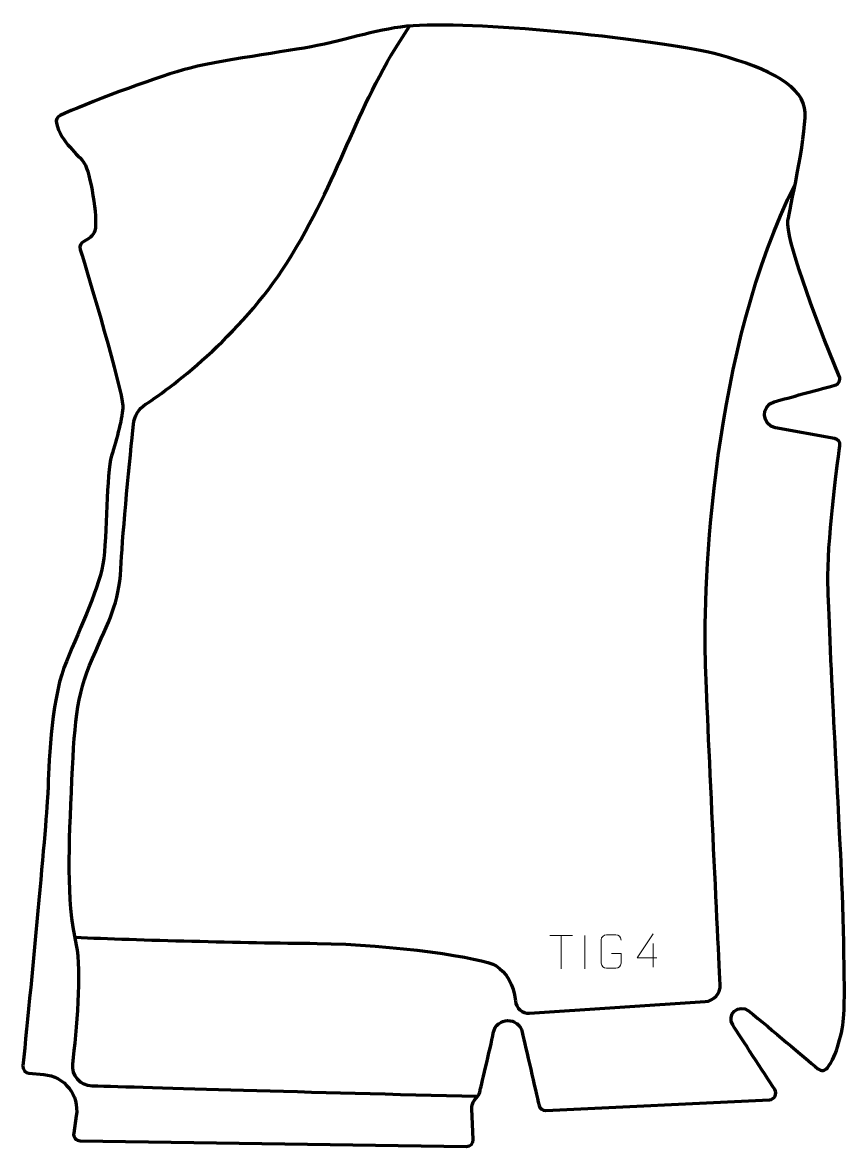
# Model space of a CAD drawing. Header units: millimetres. Extents: x -307 to 308, y -420 to 421.
import ezdxf

# ---------------------------------------------------------------- set-up
doc = ezdxf.new("R2010")
doc.units = ezdxf.units.MM
doc.header["$MEASUREMENT"] = 0
for name, color, linetype in [('layer 1', 7, 'Continuous'), ('layer 2', 7, 'Continuous'), ('layer 3', 7, 'Continuous')]:
    doc.layers.add(name, color=color, linetype=linetype)

msp = doc.modelspace()

# ---------------------------------------------------------------- linework, layer by layer
at = {"layer": 'layer 1', "color": 250, "lineweight": 9}
for points, knots in [([(167.0215, -278.3845), (167.0215, -278.3845), (152.1998, -278.3845), (152.1998, -278.3845), (152.1998, -278.3845), (152.1998, -278.3845), (164.0774, -260.314), (164.0774, -260.314)], [0, 0, 0, 0, 0.33333333, 0.33333333, 0.33333333, 0.33333333, 1, 1, 1, 1]), ([(133.0492, -275.1336), (133.0492, -275.1336), (140.2173, -275.1336), (140.2173, -275.1336), (140.2173, -275.1336), (140.2173, -275.1336), (140.2173, -282.3017), (140.2173, -282.3017), (140.2173, -282.3017), (140.0776, -284.6251), (138.4004, -286.1047), (136.2526, -286.1155), (136.2526, -286.1155), (133.9208, -286.1151), (131.5888, -286.1151), (129.2573, -286.1155), (129.2573, -286.1155), (127.3324, -286.2209), (125.3602, -284.3364), (125.3714, -282.3191), (125.3714, -282.3191), (125.3718, -276.549), (125.3718, -270.7793), (125.3714, -265.01), (125.3714, -265.01), (125.3756, -262.8719), (127.1224, -261.1527), (129.2747, -261.1661), (129.2747, -261.1661), (131.6004, -261.1661), (133.9265, -261.1661), (136.2526, -261.1661), (136.2526, -261.1661), (138.1993, -261.1307), (140.1907, -262.6222), (140.2173, -265.0599)], [0, 0, 0, 0, 0.1, 0.1, 0.1, 0.1, 0.2, 0.2, 0.2, 0.2, 0.3, 0.3, 0.3, 0.3, 0.4, 0.4, 0.4, 0.4, 0.5, 0.5, 0.5, 0.5, 0.6, 0.6, 0.6, 0.6, 0.7, 0.7, 0.7, 0.7, 0.8, 0.8, 0.8, 0.8, 1, 1, 1, 1])]:
    msp.add_open_spline(points, degree=3, knots=knots, dxfattribs=at)
for points in [[(86.813, -261.7563), (86.813, -261.7563), (103.8002, -261.7563), (103.8002, -261.7563)], [(95.3068, -286.6863), (95.3068, -286.6863), (95.3068, -261.7328), (95.3068, -261.7328)], [(113.044, -261.6209), (113.044, -261.6209), (113.044, -286.595), (113.044, -286.595)], [(164.0774, -267.6234), (164.0774, -267.6234), (164.0774, -285.2881), (164.0774, -285.2881)]]:
    msp.add_open_spline(points, degree=3, dxfattribs=at)
at = {"layer": 'layer 2', "color": 230, "lineweight": 200}
msp.add_open_spline([(-302.6637, -364.6481), (-305.4429, -364.4011), (-307.4827, -361.9296), (-307.1948, -359.1546), (-307.1948, -359.1546), (-300.3192, -292.8835), (-288.3981, -164.2707), (-288.3981, -151.8448), (-288.3981, -151.8448), (-288.3981, -139.0962), (-286.0074, -86.5058), (-276.445, -61.4064), (-276.445, -61.4064), (-266.8826, -36.3066), (-250.9454, -4.8321), (-247.3595, 16.2837), (-247.3595, 16.2837), (-243.7735, 37.3993), (-244.9691, 84.4115), (-240.9848, 97.1605), (-240.9848, 97.1605), (-237.0005, 109.9099), (-232.2599, 126.6372), (-232.5206, 134.6111), (-232.5206, 134.6111), (-232.9556, 147.8988), (-258.1749, 231.4641), (-264.339, 251.7118), (-264.339, 251.7118), (-265.06, 254.0793), (-263.9418, 256.6224), (-261.702, 257.6748), (-261.702, 257.6748), (-258.4702, 259.1931), (-254.299, 261.8421), (-253.3377, 265.6878), (-253.3377, 265.6878), (-250.9469, 275.2498), (-256.9219, 309.513), (-261.3044, 316.286), (-261.3044, 316.286), (-265.3229, 322.4956), (-278.7193, 331.7196), (-282.1476, 346.1073), (-282.1476, 346.1073), (-282.6994, 348.423), (-281.5595, 350.806), (-279.4041, 351.8163), (-279.4041, 351.8163), (-260.4648, 360.6958), (-211.0766, 379.2914), (-187.1963, 386.0076), (-187.1963, 386.0076), (-161.6969, 393.1788), (-109.0032, 399.6343), (-87.1903, 404.1389), (-87.1903, 404.1389), (-57.3082, 410.3104), (-36.501, 418.3227), (-10.5713, 419.2706), (-10.5713, 419.2706), (49.4712, 421.4656), (175.3754, 407.5217), (213.6247, 397.1627), (213.6247, 397.1627), (251.8735, 386.8041), (276.9751, 373.6568), (277.772, 354.1348), (277.772, 354.1348), (278.5686, 334.6128), (265.7726, 279.6377), (265.0223, 273.2577), (265.0223, 273.2577), (263.4838, 260.1823), (283.1049, 205.9039), (303.3759, 156.7288), (303.3759, 156.7288), (304.5295, 153.9299), (302.9529, 150.7563), (300.0259, 149.9844), (300.0259, 149.9844), (283.2161, 145.5503), (267.7863, 141.31), (254.7621, 137.6502), (254.7621, 137.6502), (244.5407, 134.7783), (245.254, 120.0579), (255.7043, 118.1826), (255.7043, 118.1826), (255.7043, 118.1826), (299.822, 110.2645), (299.822, 110.2645), (299.822, 110.2645), (302.465, 109.7903), (304.2614, 107.3163), (303.8917, 104.6571), (303.8917, 104.6571), (301.5898, 88.128), (294.2312, 32.5045), (294.9043, 1.5426), (294.9043, 1.5426), (295.7012, -35.111), (303.0097, -170.5819), (304.4667, -200.4513), (304.4667, -200.4513), (306.0606, -233.1206), (308.0527, -304.4356), (306.8575, -320.7706), (306.8575, -320.7706), (305.8312, -334.7932), (301.4254, -351.3864), (294.6538, -360.5922), (294.6538, -360.5922), (292.9506, -362.9071), (289.6296, -363.2708), (287.4304, -361.4205), (287.4304, -361.4205), (276.1648, -351.9421), (253.658, -332.6042), (235.4328, -318.001), (235.4328, -318.001), (228.3584, -312.3325), (218.7791, -320.9587), (223.7018, -328.5702), (223.7018, -328.5702), (230.3467, -338.8445), (246.8895, -364.2406), (255.0852, -376.8185), (255.0852, -376.8185), (257.1931, -380.0528), (254.9949, -384.3535), (251.1387, -384.5412), (251.1387, -384.5412), (251.1387, -384.5412), (83.9566, -392.678), (83.9566, -392.678), (83.9566, -392.678), (81.5263, -392.7962), (79.3648, -391.1508), (78.8343, -388.7767), (78.8343, -388.7767), (76.2542, -377.2253), (68.9484, -346.4842), (66.2581, -334.0382), (66.2581, -334.0382), (63.6902, -322.1574), (46.9509, -322.5539), (44.6452, -334.4884), (44.6452, -334.4884), (42.4551, -345.8253), (34.7543, -377.6024), (34.7543, -377.6024), (34.7543, -377.6024), (34.4763, -379.2629), (33.7838, -380.8261), (32.7403, -382.1476), (32.7403, -382.1476), (32.7403, -382.1476), (30.6806, -384.7571), (30.6806, -384.7571), (30.6806, -384.7571), (29.1808, -386.6565), (28.4209, -389.0356), (28.542, -391.4525), (28.542, -391.4525), (28.542, -391.4525), (29.6817, -414.249), (29.6817, -414.249), (29.6817, -414.249), (29.826, -417.1336), (27.503, -419.5403), (24.6148, -419.498), (24.6148, -419.498), (24.6148, -419.498), (-264.3355, -415.2773), (-264.3355, -415.2773), (-264.3355, -415.2773), (-267.3675, -415.2332), (-269.6625, -412.5218), (-269.2053, -409.5242), (-269.2053, -409.5242), (-269.2053, -409.5242), (-267.2339, -396.6027), (-267.2339, -396.6027), (-267.2339, -396.6027), (-264.8848, -381.2029), (-276.0188, -367.0156), (-291.5357, -365.6369), (-291.5357, -365.6369), (-291.5357, -365.6369), (-302.6637, -364.6481), (-302.6637, -364.6481)], degree=3, knots=[0, 0, 0, 0, 0.02040816, 0.02040816, 0.02040816, 0.02040816, 0.04081633, 0.04081633, 0.04081633, 0.04081633, 0.06122449, 0.06122449, 0.06122449, 0.06122449, 0.08163265, 0.08163265, 0.08163265, 0.08163265, 0.10204082, 0.10204082, 0.10204082, 0.10204082, 0.12244898, 0.12244898, 0.12244898, 0.12244898, 0.14285714, 0.14285714, 0.14285714, 0.14285714, 0.16326531, 0.16326531, 0.16326531, 0.16326531, 0.18367347, 0.18367347, 0.18367347, 0.18367347, 0.20408163, 0.20408163, 0.20408163, 0.20408163, 0.2244898, 0.2244898, 0.2244898, 0.2244898, 0.24489796, 0.24489796, 0.24489796, 0.24489796, 0.26530612, 0.26530612, 0.26530612, 0.26530612, 0.28571429, 0.28571429, 0.28571429, 0.28571429, 0.30612245, 0.30612245, 0.30612245, 0.30612245, 0.32653061, 0.32653061, 0.32653061, 0.32653061, 0.34693878, 0.34693878, 0.34693878, 0.34693878, 0.36734694, 0.36734694, 0.36734694, 0.36734694, 0.3877551, 0.3877551, 0.3877551, 0.3877551, 0.40816327, 0.40816327, 0.40816327, 0.40816327, 0.42857143, 0.42857143, 0.42857143, 0.42857143, 0.44897959, 0.44897959, 0.44897959, 0.44897959, 0.46938776, 0.46938776, 0.46938776, 0.46938776, 0.48979592, 0.48979592, 0.48979592, 0.48979592, 0.51020408, 0.51020408, 0.51020408, 0.51020408, 0.53061224, 0.53061224, 0.53061224, 0.53061224, 0.55102041, 0.55102041, 0.55102041, 0.55102041, 0.57142857, 0.57142857, 0.57142857, 0.57142857, 0.59183673, 0.59183673, 0.59183673, 0.59183673, 0.6122449, 0.6122449, 0.6122449, 0.6122449, 0.63265306, 0.63265306, 0.63265306, 0.63265306, 0.65306122, 0.65306122, 0.65306122, 0.65306122, 0.67346939, 0.67346939, 0.67346939, 0.67346939, 0.69387755, 0.69387755, 0.69387755, 0.69387755, 0.71428571, 0.71428571, 0.71428571, 0.71428571, 0.73469388, 0.73469388, 0.73469388, 0.73469388, 0.75510204, 0.75510204, 0.75510204, 0.75510204, 0.7755102, 0.7755102, 0.7755102, 0.7755102, 0.79591837, 0.79591837, 0.79591837, 0.79591837, 0.81632653, 0.81632653, 0.81632653, 0.81632653, 0.83673469, 0.83673469, 0.83673469, 0.83673469, 0.85714286, 0.85714286, 0.85714286, 0.85714286, 0.87755102, 0.87755102, 0.87755102, 0.87755102, 0.89795918, 0.89795918, 0.89795918, 0.89795918, 0.91836735, 0.91836735, 0.91836735, 0.91836735, 0.93877551, 0.93877551, 0.93877551, 0.93877551, 0.95918367, 0.95918367, 0.95918367, 0.95918367, 1, 1, 1, 1], dxfattribs=at)
at = {"layer": 'layer 3', "color": 142, "lineweight": 200}
for points, knots in [([(32.7406, -382.1478), (-90.8121, -379.2966), (-213.9075, -375.4249), (-255.3219, -374.3764), (-255.3219, -374.3764), (-264.1276, -374.1535), (-270.8469, -366.428), (-269.8426, -357.6774), (-269.8426, -357.6774), (-267.0479, -333.3209), (-262.8043, -288.1837), (-267.0817, -268.7699), (-267.0817, -268.7699), (-274.8512, -233.5092), (-272.7205, -195.9239), (-270.4606, -145.0692), (-270.4606, -145.0692), (-268.3479, -97.5254), (-266.554, -79.2532), (-252.7336, -48.8364), (-252.7336, -48.8364), (-240.7853, -22.54), (-234.8089, -9.9896), (-233.6137, 17.5021), (-233.6137, 17.5021), (-232.6669, 39.2752), (-226.8471, 97.6556), (-224.4669, 121.0014), (-224.4669, 121.0014), (-223.8485, 127.0646), (-220.5041, 132.5189), (-215.3712, 135.805), (-215.3712, 135.805), (-194.3757, 149.2452), (-140.2864, 190.8415), (-106.3153, 246.9981), (-106.3153, 246.9981), (-67.2691, 311.5441), (-58.0673, 359.3257), (-17.9442, 418.8065)], [0, 0, 0, 0, 0.09090909, 0.09090909, 0.09090909, 0.09090909, 0.18181818, 0.18181818, 0.18181818, 0.18181818, 0.27272727, 0.27272727, 0.27272727, 0.27272727, 0.36363636, 0.36363636, 0.36363636, 0.36363636, 0.45454545, 0.45454545, 0.45454545, 0.45454545, 0.54545455, 0.54545455, 0.54545455, 0.54545455, 0.63636364, 0.63636364, 0.63636364, 0.63636364, 0.72727273, 0.72727273, 0.72727273, 0.72727273, 0.81818182, 0.81818182, 0.81818182, 0.81818182, 1, 1, 1, 1]), ([(-268.2779, -262.9068), (-220.4656, -265.184), (-143.3692, -266.9772), (-87.1904, -267.5748), (-87.1904, -267.5748), (-31.0119, -268.1724), (37.7176, -278.3324), (46.682, -284.3088), (46.682, -284.3088), (53.8148, -289.0639), (60.1909, -298.2333), (61.1441, -310.462), (61.1441, -310.462), (61.572, -315.9501), (66.2823, -320.1002), (71.7754, -319.7386), (71.7754, -319.7386), (71.7754, -319.7386), (203.1365, -311.0825), (203.1365, -311.0825), (203.1365, -311.0825), (209.6706, -310.6518), (214.6533, -305.0641), (214.3336, -298.5236), (214.3336, -298.5236), (212.1979, -254.8449), (204.7959, -102.2537), (203.2656, -54.8128), (203.2656, -54.8128), (201.4724, 0.768), (208.4218, 177.7256), (270.3893, 300.5145)], [0, 0, 0, 0, 0.11111111, 0.11111111, 0.11111111, 0.11111111, 0.22222222, 0.22222222, 0.22222222, 0.22222222, 0.33333333, 0.33333333, 0.33333333, 0.33333333, 0.44444444, 0.44444444, 0.44444444, 0.44444444, 0.55555556, 0.55555556, 0.55555556, 0.55555556, 0.66666667, 0.66666667, 0.66666667, 0.66666667, 0.77777778, 0.77777778, 0.77777778, 0.77777778, 1, 1, 1, 1])]:
    msp.add_open_spline(points, degree=3, knots=knots, dxfattribs=at)

doc.saveas('drawing.dxf')
